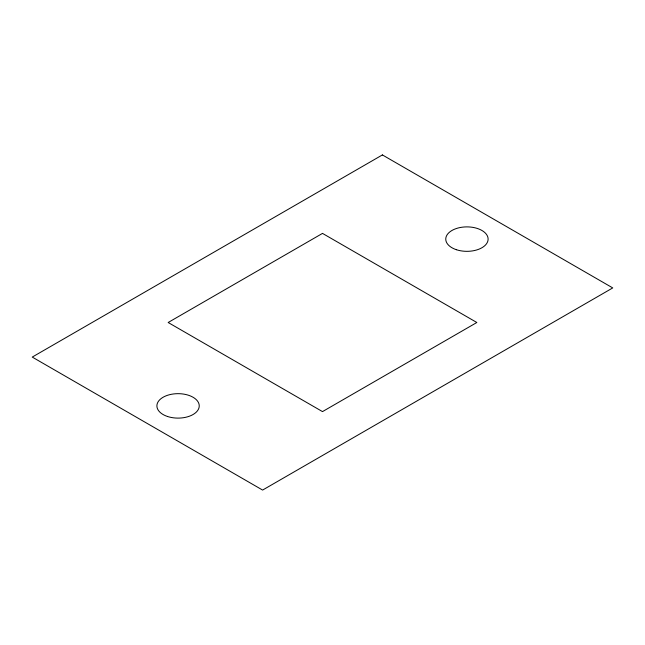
<?xml version="1.0" encoding="UTF-8"?>
<svg xmlns="http://www.w3.org/2000/svg" width="645" height="645" viewBox="0 0 645 645"><rect width="100%" height="100%" fill="white"/><g stroke="black" fill="none" stroke-linecap="round" stroke-linejoin="round"><path stroke-width="0.97" d="M382.396 154.929L32.25 357.08L262.604 490.071L612.75 287.92L382.396 154.929M322.5 233.393L168.16 322.5L322.5 411.607L476.84 322.5L322.5 233.393M456.346 249.696A21.172 12.223 0 0 0 488.112 239.11A21.172 12.223 0 0 0 456.346 228.524A21.172 12.223 0 0 0 456.346 249.696M167.482 416.476A21.172 12.223 0 0 0 199.24 405.89A21.172 12.223 0 0 0 167.482 395.304A21.172 12.223 0 0 0 167.482 416.476"/></g></svg>
